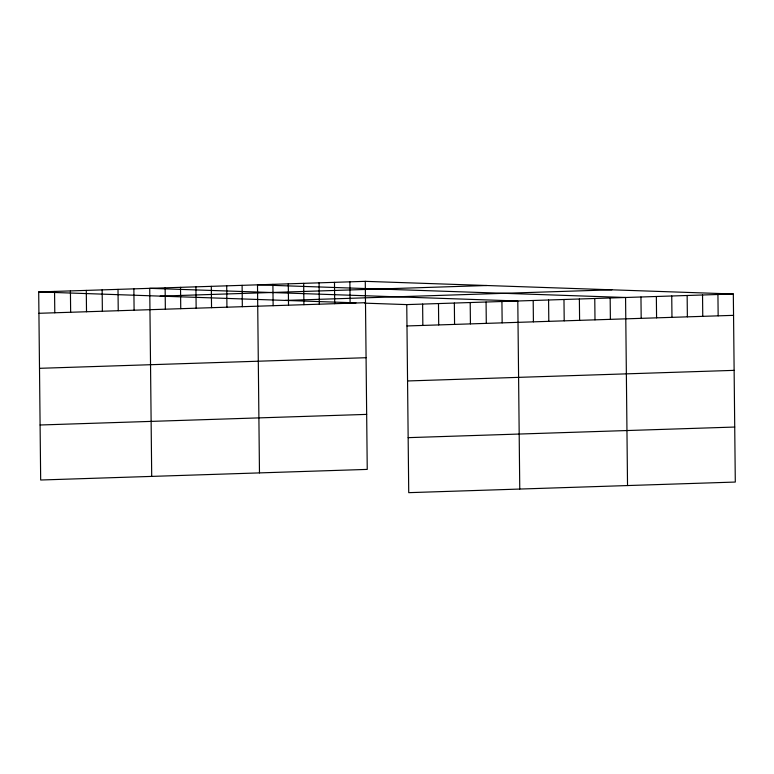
<?xml version="1.0" encoding="UTF-8"?>
<svg xmlns="http://www.w3.org/2000/svg" width="774" height="774" viewBox="0 0 774 774"><rect width="100%" height="100%" fill="white"/><g stroke="black" fill="none" stroke-linecap="round" stroke-linejoin="round"><path stroke-width="1.16" d="M365.27 281.339L367.244 469.402L40.674 480.006L38.7 291.943L365.27 281.339L733.326 293.994L735.3 482.057L408.73 492.661L406.756 304.598L364.796 303.156M160.16 296.123L486.73 285.509M285.296 300.418L611.866 289.815M38.923 313.296L365.492 302.692M406.756 304.598L733.326 293.994M406.979 325.951L733.559 315.347M39.503 368.318L366.073 357.714M407.559 380.963L734.129 370.359M40.093 424.994L366.663 414.39M408.15 437.649L734.72 427.045M38.7 291.943L355.963 302.847M717.933 294.488L718.156 315.85M702.54 294.991L702.763 316.343M687.148 295.494L687.37 316.847M671.745 295.987L671.967 317.35M656.352 296.49L656.575 317.843M640.959 296.993L641.182 318.346M627.53 485.559L625.566 297.487L257.5 284.842L259.474 472.904M610.164 297.99L610.386 319.343M594.771 298.493L594.993 319.846M579.378 298.987L579.6 320.349M563.975 299.49L564.207 320.842M548.582 299.993L548.805 321.345M533.189 300.486L533.412 321.849M519.76 489.052L517.796 300.989L149.73 288.334L151.704 476.407M501.929 301.502L502.152 322.864M486.072 302.015L486.295 323.377M470.205 302.537L470.428 323.89M454.348 303.05L454.57 324.403M438.481 303.563L438.703 324.925M422.623 304.076L422.846 325.438M349.877 281.842L350.1 303.195M334.484 282.336L334.707 303.698M319.082 282.839L319.304 304.192M303.689 283.342L303.911 304.695M288.296 283.835L288.518 305.198M272.903 284.339L273.125 305.691M242.107 285.335L242.33 306.697M226.714 285.838L226.937 307.191M211.312 286.341L211.544 307.694M195.919 286.835L196.141 308.197M180.526 287.338L180.748 308.691M165.133 287.841L165.355 309.194M133.873 288.857L134.095 310.21M118.006 289.37L118.238 310.722M102.149 289.882L102.371 311.245M86.282 290.395L86.514 311.758M70.424 290.918L70.647 312.27M54.557 291.43L54.79 312.783"/></g></svg>
